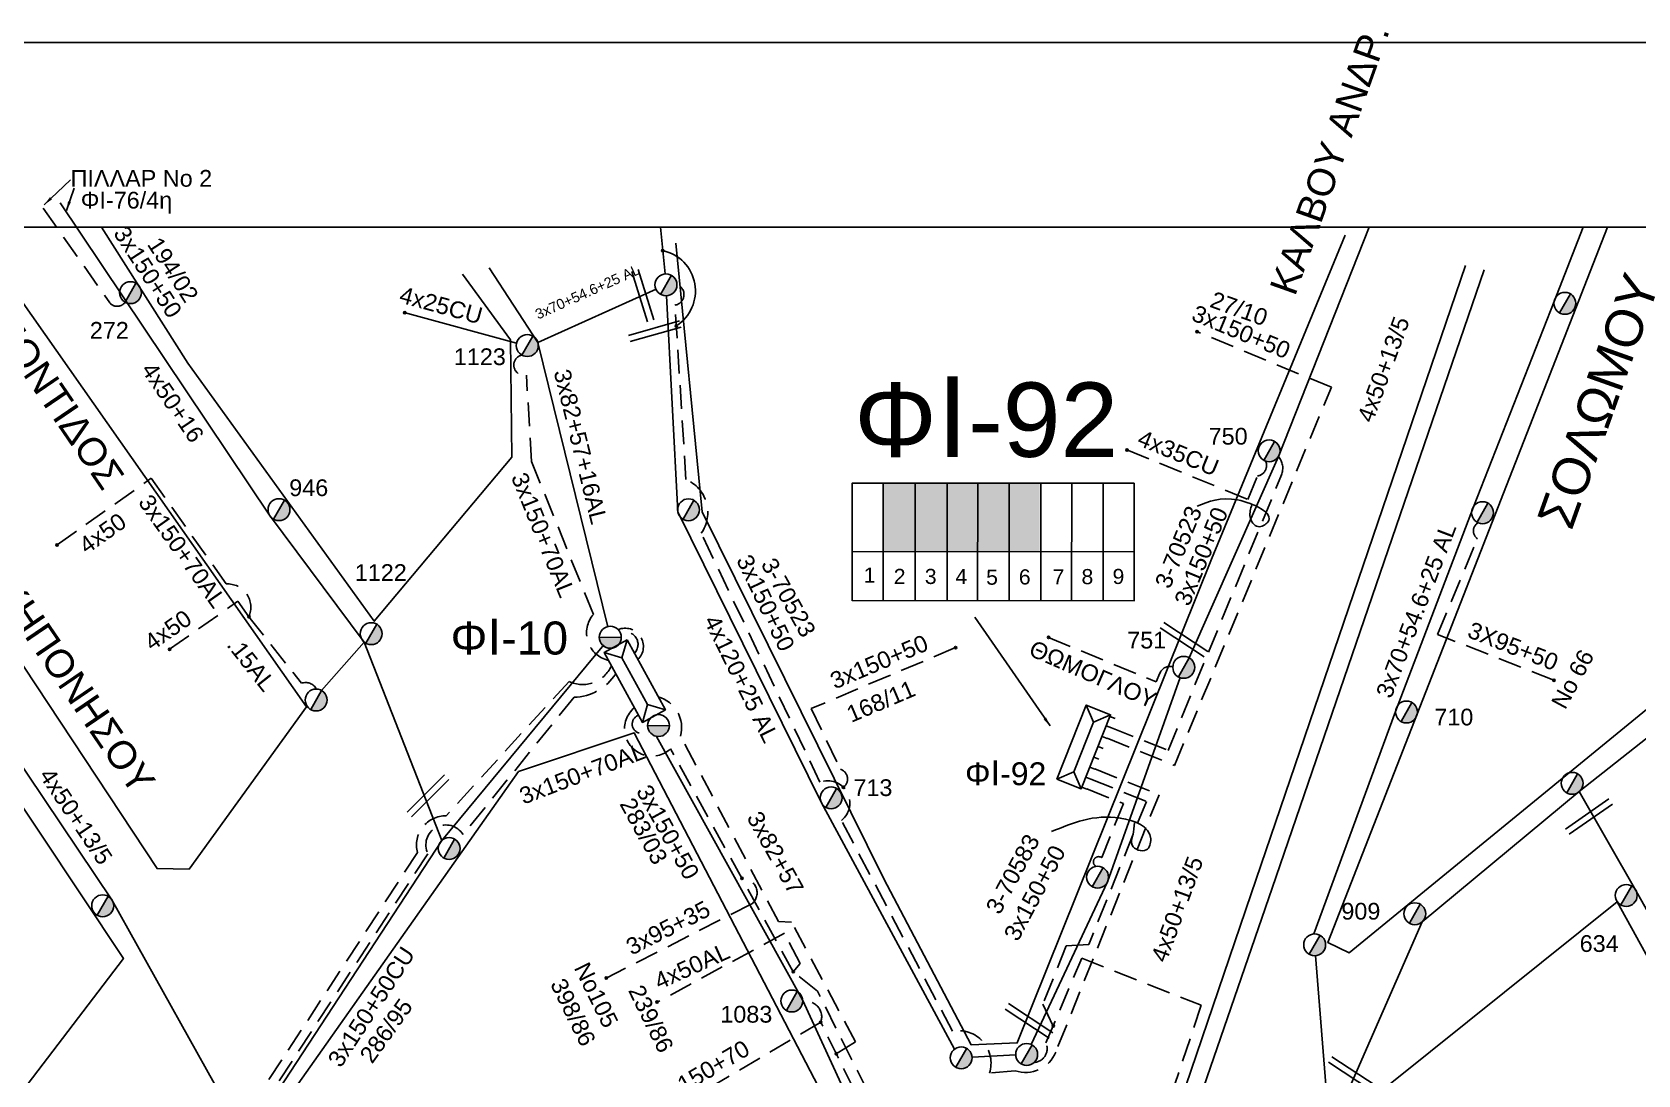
# Model space of a CAD drawing. Header units: millimetres. Extents: x 7477 to 9676, y 1828 to 2857.
# Drawn here: x 7623.6 to 7796.4, y 2744.4 to 2856.6 of the extents above; entities that cross this region are included whole.
import ezdxf
from ezdxf.enums import TextEntityAlignment as Align

# ---------------------------------------------------------------- set-up
doc = ezdxf.new("R2010")
doc.units = ezdxf.units.MM
doc.linetypes.add('DASHED', pattern=[19.05, 12.7, -6.35])
for name, color, linetype, lineweight in [('.15AL', 7, 'Continuous', 30), ('3x150+50', 7, 'Continuous', 30), ('3x150+50CU', 7, 'Continuous', 30), ('3x150+70', 7, 'Continuous', 30), ('3x150+70AL', 7, 'DASHED', 30), ('3x70+54.6+25 AL', 7, 'SYN_LINE', 30), ('3x82+57+13_5', 7, 'Continuous', 30), ('3x82+57+16AL', 7, 'Continuous', 30), ('3x95+35', 7, 'Continuous', 30), ('3X95+50', 7, 'Continuous', 30), ('4x120+25 AL', 7, 'SYN_LINE', 30), ('4x25CU', 7, 'Continuous', 30), ('4x35CU', 7, 'DASHED', 30), ('4x50', 7, 'Continuous', 30), ('4x50+13_5', 7, 'Continuous', 30), ('4x50+16', 7, 'Continuous', 30), ('4x50+16_5', 7, 'Continuous', 30), ('4x50+16AL', 7, 'Continuous', 30), ('4x50AL', 7, 'Continuous', 30), ('text διευθύνσεων', 250, 'Continuous', 30), ('Υπόβαθρο ΔΕΗ', 7, 'Continuous', 30)]:
    doc.layers.add(name, color=color, linetype=linetype, lineweight=lineweight)
for name, color, linetype in [('Pillar OTE', 7, 'Continuous'), ('TEXT ΚΑΛΩΔΙΩΝ', 7, 'Continuous'), ('Άγνωστα', 7, 'Continuous'), ('ΑΓΝΩΣΤΟ ΕΝΑΕΡΙΟ ΚΑΛΩΔΙΟ', 7, 'Continuous'), ('Επιγραφές - Σχήματα', 7, 'Continuous'), ('Καλώδια ΧΤ   3x150AL+50CU', 7, 'DASHED'), ('Στύλος ΦΜ', 7, 'Continuous'), ('Στύλος ΦΜ @ 1', 7, 'Continuous'), ('Συνδέσεις', 7, 'Continuous'), ('Τομή', 7, 'Continuous'), ('Υποσταθμός εναέριος 2 στύλων', 7, 'Continuous'), ('Υποσταθμός πόλεως', 7, 'Continuous')]:
    doc.layers.add(name, color=color, linetype=linetype)
doc.styles.add('arial', font='ARIAL.TTF')
doc.styles.get("Standard").update_dxf_attribs({"font": 'ARIAL.TTF'})
doc.linetypes.add('SYN_LINE', pattern='A,0.5,-0.0001,["/\\/\\/\\/",Standard,S=0.1,R=0,X=0,Y=-0.05],-0.25', length=0.7501)
doc.dimstyles.new('ISO-25', dxfattribs={"dimtxt": 2.5, "dimasz": 2.5, "dimexe": 1.25, "dimexo": 0.625, "dimtad": 1, "dimtxsty": 'Standard', "dimcen": 2.5, "dimadec": 0, "dimazin": 0, "dimtfac": 1, "dimtmove": 0, "dimatfit": 3, "dimfxl": 1, "dimarcsym": 0})

# ---------------------------------------------------------------- blocks, each defined once
blk = doc.blocks.new('ΥΠΑΡΧΩΝ ΤΣΙΜΕΝΤΕΝΙΟΣ ΣΤΥΛΟΣ')
at = {"layer": 'Στύλος ΦΜ'}
blk.add_hatch(color=7, dxfattribs=at).paths.add_polyline_path([(-1.29, -2.28, 0.574793), (2.62, 0, 0.268822), (1.3, 2.27)])
at = {"layer": 'Στύλος ΦΜ', "color": 7}
blk.add_line((-1.29, -2.28), (1.3, 2.27), dxfattribs=at)
blk.add_circle((0, 0), 2.62, dxfattribs=at)
at = {"layer": 'Στύλος ΦΜ', "flags": 4}
for tag, p in [('ΑΡΙΘΜΟΣ', (-4.68, 8.05)), ('ΤΥΠΟΣ', (-4.91, 3.03))]:
    blk.add_attdef(tag, p, '', height=4, dxfattribs=at)
blk = doc.blocks.new('ΥΠΟΣΤΑΘΜΟΣ ΕΝΑΕΡΙΟΣ ΕΠΙ 2 ΣΤΥΛΩΝ')
at = {"layer": 'Υποσταθμός εναέριος 2 στύλων', "linetype": 'Continuous'}
for points in [[(-11.97, -2.11, 0.574793), (-8.45, -0.07, 0.268822), (-9.64, 1.98)], [(9.68, -2.15, 0.574793), (13.19, -0.1, 0.268822), (12.01, 1.95)]]:
    blk.add_hatch(color=256, dxfattribs=at).paths.add_polyline_path(points)
for p, q in [((-11.97, -2.11), (-9.64, 1.98)), ((9.68, -2.15), (12.01, 1.95))]:
    blk.add_line(p, q, dxfattribs=at)
for centre in [(-10.81, -0.07), (10.84, -0.1)]:
    blk.add_circle(centre, 2.36, dxfattribs=at)
at = {"layer": 'Υποσταθμός πόλεως', "linetype": 'Continuous', "ltscale": 40}
blk.add_lwpolyline([(-8.57, 2.82), (8.57, 2.82), (8.57, -2.82), (-8.57, -2.82)], close=True, dxfattribs=at)
for points in [[(-5.75, 0), (-8.57, 2.82)], [(-8.57, -2.82), (-5.75, 0)], [(-5.75, 0), (5.75, 0)], [(5.75, 0), (8.57, 2.82)], [(8.57, -2.82), (5.75, 0)]]:
    blk.add_lwpolyline(points, dxfattribs=at)
at = {"layer": 'Υποσταθμός εναέριος 2 στύλων', "ltscale": 40, "flags": 1}
for tag, p in [('ΜΕΤΑΣΧΗΜΑΤΙΣΜΟΣ', (14.09, 2.51)), ('ΙΣΧΥΣ', (14.07, -0.28)), ('ΑΡΙΘΜΟΣ', (14.19, -3))]:
    blk.add_attdef(tag, p, '', height=1.8, dxfattribs=at)
blk = doc.blocks.new('ΤΟΜΗ')
at = {"layer": 'Τομή', "ltscale": 40}
for p, q in [((-5.68, 0), (17.06, 0)), ((-5.68, -2.77), (17.06, -2.77))]:
    blk.add_line(p, q, dxfattribs=at)
blk = doc.blocks.new('ΥΠΟΣΤΑΘΜΟΣ ΠΟΛΕΩΣ 8 ΑΝΑΧΩΡΗΣΕΩΝ')
at = {"layer": 'Υποσταθμός πόλεως', "linetype": 'Continuous', "ltscale": 40}
for p, q in [((-8.18, -2.82), (-8.18, -4)), ((-5.9, -2.82), (-5.9, -4)), ((-3.55, -2.82), (-3.55, -4)), ((-1.28, -2.82), (-1.28, -4)), ((1.23, -2.82), (1.23, -4)), ((3.56, -2.82), (3.56, -4)), ((6.03, -2.82), (6.03, -4)), ((8.16, -2.82), (8.16, -4))]:
    blk.add_line(p, q, dxfattribs=at)
blk.add_lwpolyline([(-8.57, 2.82), (8.57, 2.82), (8.57, -2.82), (-8.57, -2.82)], close=True, dxfattribs=at)
for points in [[(-5.75, 0), (-8.57, 2.82)], [(5.75, 0), (8.57, 2.82)], [(-8.57, -2.82), (-5.75, 0)], [(-5.75, 0), (5.75, 0)], [(8.57, -2.82), (5.75, 0)]]:
    blk.add_lwpolyline(points, dxfattribs=at)
at = {"layer": 'Υποσταθμός πόλεως', "linetype": 'SYN_LINE', "ltscale": 40, "flags": 1}
for tag, p in [('ΜΕΤΑΣΧΗΜΑΤΙΣΜΟΣ', (9.59, 1.44)), ('ΙΣΧΥΣ', (9.57, -1.35)), ('ΑΡΙΘΜΟΣ', (9.69, -4.07))]:
    blk.add_attdef(tag, p, '', height=1.8, dxfattribs=at)
blk = doc.blocks.new('_ΣΥΝΔΕΣΗ')
at = {"layer": 'Συνδέσεις', "linetype": 'SYN_LINE', "ltscale": 40}
blk.add_hatch(color=256, dxfattribs=at).paths.add_polyline_path([(0.5, -0.01, 1), (-0.5, -0.01, 1)])
at = {"layer": 'Συνδέσεις'}
blk.add_circle((0, -0.01), 0.5, dxfattribs=at)

msp = doc.modelspace()

# ---------------------------------------------------------------- hatches: boundary and pattern name
at = {"layer": 'Καλώδια ΧΤ   3x150AL+50CU', "linetype": 'DASHED', "lineweight": -3, "ltscale": 0.2}
h = msp.add_hatch(color=173, dxfattribs=at)
h.dxf.hatch_style = 1
h.paths.add_polyline_path([(7718.6, 2808.07), (7715.16, 2808.07), (7715.16, 2800.71), (7718.6, 2800.71)])
h = msp.add_hatch(color=133, dxfattribs=at)
h.dxf.hatch_style = 1
h.paths.add_polyline_path([(7718.6, 2800.71), (7722.04, 2800.71), (7722.04, 2808.07), (7718.6, 2808.07)])
h = msp.add_hatch(color=30, dxfattribs=at)
h.dxf.hatch_style = 1
h.paths.add_polyline_path([(7725.34, 2808.07), (7722.04, 2808.07), (7722.04, 2800.71), (7725.34, 2800.7)])
h = msp.add_hatch(color=1, dxfattribs=at)
h.dxf.hatch_style = 1
h.paths.add_polyline_path([(7728.63, 2808.07), (7725.34, 2808.07), (7725.34, 2800.7), (7728.63, 2800.7)])
h = msp.add_hatch(color=27, dxfattribs=at)
h.dxf.hatch_style = 1
h.paths.add_polyline_path([(7732.02, 2808.07), (7728.72, 2808.07), (7728.72, 2800.7), (7732.02, 2800.7)])

# ---------------------------------------------------------------- linework, layer by layer
at = {"layer": '.15AL', "color": 62, "linetype": 'DASHED', "lineweight": -3, "ltscale": 0.2}
msp.add_lwpolyline([(7646.93, 2793.71), (7652.58, 2786.54, -0.397944), (7654.17, 2785.92, 44.921964)], format="xyb", dxfattribs=at)
at = {"layer": '3x150+50', "color": 62, "linetype": 'DASHED', "lineweight": -3, "ltscale": 0.2}
msp.add_lwpolyline([(7624.81, 2837.68), (7631.96, 2827.49, 0.494149), (7633.61, 2827.56, 35.224949)], format="xyb", dxfattribs=at)
at = {"layer": '3x150+50', "color": 173, "linetype": 'DASHED', "lineweight": -3, "ltscale": 0.2}
for points in [[(7737.95, 2777.32), (7744.85, 2774.55), (7733.74, 2746.86, -0.39913), (7729.37, 2744.85), (7726.61, 2744.59, 0.568123), (7722.62, 2749.1), (7710.68, 2771.79, 0.853863), (7708.37, 2775.91), (7695.6, 2802.69, 0.475951), (7693.95, 2808.48), (7692.77, 2827.24, 0.76704), (7692.98, 2829.48)], [(7722.97, 2790.38), (7707.44, 2783.83), (7710.57, 2777.29, -0.613169), (7710.89, 2775.35, -20.0544)], [(7689.92, 2781.52, -1.32642), (7688.85, 2783.09, -1.619737)]]:
    msp.add_lwpolyline(points, format="xyb", dxfattribs=at)
at = {"layer": '3x150+50', "color": 27, "linetype": 'DASHED', "lineweight": -3, "ltscale": 0.2}
msp.add_lwpolyline([(7739.27, 2780.62), (7746.52, 2777.71), (7763.39, 2818.4), (7748.94, 2824.39)], dxfattribs=at)
at = {"layer": '3x150+50', "color": 133, "linetype": 'DASHED', "lineweight": -3, "ltscale": 0.2}
for points in [[(7739.72, 2781.76), (7745.82, 2779.32), (7758.02, 2808.97, 0.275898), (7757.71, 2810.95, 14.106124)], [(7732.95, 2791.48), (7744.55, 2786.69), (7744.95, 2787.64, -0.379887), (7746.33, 2788.32, -1.404877)]]:
    msp.add_lwpolyline(points, format="xyb", dxfattribs=at)
at = {"layer": '3x150+50', "color": 6, "linetype": 'DASHED', "lineweight": -3, "ltscale": 0.2}
msp.add_lwpolyline([(7719.9, 2715.44), (7720.55, 2719.41, 0.541263), (7722.04, 2725.59), (7708.11, 2753.4), (7705.5, 2755.49), (7692.29, 2779.49, -1.023889), (7688.4, 2783.91, 1.899088)], format="xyb", dxfattribs=at)
at = {"layer": '3x150+50', "color": 30, "linetype": 'DASHED', "lineweight": -3, "ltscale": 0.2}
msp.add_lwpolyline([(7737.52, 2776.22), (7743.49, 2773.83), (7737.31, 2758.44), (7734.87, 2758.27), (7732.36, 2752.02), (7733.45, 2749.68)], dxfattribs=at)
at = {"layer": '3x150+50', "color": 1, "linetype": 'DASHED', "lineweight": -3, "ltscale": 0.2}
msp.add_lwpolyline([(7737.1, 2775.17), (7741.02, 2773.59), (7738.68, 2767.78, 1.047135), (7738.07, 2766.84, 0.043908)], format="xyb", dxfattribs=at)
at = {"layer": '3x150+50CU', "color": 133, "linetype": 'DASHED', "lineweight": -3, "ltscale": 0.2}
msp.add_lwpolyline([(7685.93, 2788.42, -0.424962), (7681.37, 2786.75), (7668.15, 2772.28, 0.496624), (7665.07, 2768.33), (7647.43, 2741.36, 0.405464), (7645.07, 2737.1), (7625.52, 2713.43, 1.001712), (7624.58, 2711.43)], format="xyb", dxfattribs=at)
at = {"layer": '3x150+50CU', "color": 2, "linetype": 'DASHED', "lineweight": -3, "ltscale": 0.2}
msp.add_lwpolyline([(7686.39, 2787.57, -0.248262), (7681.91, 2785.04), (7669.97, 2770.26, 0.951867), (7666.18, 2768.2), (7648.07, 2740.52, 0.897951), (7647, 2738.93)], format="xyb", dxfattribs=at)
at = {"layer": '3x150+70', "color": 62, "linetype": 'DASHED', "lineweight": -3, "ltscale": 0.2}
msp.add_lwpolyline([(7708.45, 2750.07), (7692.71, 2740.75)], dxfattribs=at)
at = {"layer": '3x150+70AL', "color": 1, "linetype": 'DASHED', "lineweight": -3, "ltscale": 0.2}
msp.add_lwpolyline([(7685.61, 2789.01, -0.568345), (7684, 2793.96), (7677.34, 2810.41), (7676.78, 2819.71, -1.002682), (7676.3, 2821.87, -299.416081)], format="xyb", dxfattribs=at)
at = {"layer": '3x150+70AL', "color": 62, "linetype": 'DASHED', "lineweight": -3, "ltscale": 0.2}
for points in [[(7626.29, 2801.44), (7636.43, 2808.61), (7644.48, 2797.24, -0.558917), (7646.93, 2793.71, -9.113969)], [(7710.13, 2746.66), (7712.21, 2747.94), (7705.32, 2760.82), (7703.91, 2760.9), (7693.38, 2780.86, 0.406089), (7690.96, 2785.09, 358.556462)], [(7725.91, 2717.25, 0.110444), (7720.46, 2725.71), (7708.45, 2750.07, 0.60651), (7706.51, 2752.24, 9.132574)]]:
    msp.add_lwpolyline(points, format="xyb", dxfattribs=at)
at = {"layer": '3x150+70AL', "color": 27, "linetype": 'DASHED', "lineweight": -3, "ltscale": 0.2}
msp.add_lwpolyline([(7686.65, 2792.32, -0.831327), (7688.77, 2789.09, -3.030573)], format="xyb", dxfattribs=at)
at = {"layer": '3x150+70AL', "color": 30, "linetype": 'DASHED', "lineweight": -3, "ltscale": 0.2}
for points in [[(7686.91, 2791.93, -0.842255), (7688.4, 2789.78, 28.052133)], [(7731.41, 2745.73, 0.518249), (7732.69, 2747.84), (7736.53, 2756.97), (7749.4, 2751.89), (7732.46, 2701.54, 0.387367), (7730.94, 2700.1, -273.690881)]]:
    msp.add_lwpolyline(points, format="xyb", dxfattribs=at)
at = {"layer": '3x70+54.6+25 AL', "color": 5, "linetype": 'SYN_LINE', "lineweight": -3, "ltscale": 15}
msp.add_lwpolyline([(7761.51, 2759.58), (7770.3, 2783.51), (7778.68, 2805.55), (7787.36, 2827.64), (7790.5, 2835.63)], dxfattribs=at)
at = {"layer": '3x70+54.6+25 AL', "color": 1, "linetype": 'SYN_LINE', "lineweight": -3, "ltscale": 15}
msp.add_lwpolyline([(7678.01, 2823.23), (7690.73, 2828.95)], dxfattribs=at)
at = {"layer": '3x70+54.6+25 AL', "color": 27, "linetype": 'SYN_LINE', "lineweight": -3, "ltscale": 15}
msp.add_lwpolyline([(7790.05, 2774.88), (7796.16, 2764.26), (7810.24, 2739.14), (7824.55, 2712.89), (7830.77, 2701.92), (7848.61, 2682.92)], dxfattribs=at)
at = {"layer": '3x82+57+13_5', "color": 173, "linetype": 'Continuous', "lineweight": -3, "ltscale": 0.2}
msp.add_lwpolyline([(7719.81, 2723.56), (7706.5, 2752.49), (7690.79, 2780.83)], dxfattribs=at)
at = {"layer": '3x82+57+16AL', "color": 27, "linetype": 'Continuous', "lineweight": -3, "ltscale": 0.2}
msp.add_lwpolyline([(7672.78, 2831.25), (7678.01, 2823.23), (7685.53, 2792.63)], dxfattribs=at)
at = {"layer": '3x95+35', "color": 6, "linetype": 'DASHED', "lineweight": -3, "ltscale": 0.2}
msp.add_lwpolyline([(7699.98, 2765.53, -0.729005), (7701.04, 2762.81), (7685.37, 2754.82)], format="xyb", dxfattribs=at)
at = {"layer": '3X95+50', "color": 5, "linetype": 'DASHED', "lineweight": -3, "ltscale": 0.2}
msp.add_lwpolyline([(7787.34, 2786.88), (7774.81, 2791.8), (7779.11, 2802.1, -0.537502), (7779.17, 2803.83, 0.753436)], format="xyb", dxfattribs=at)
at = {"layer": '4x120+25 AL', "color": 173, "linetype": 'SYN_LINE', "lineweight": -3, "ltscale": 15}
msp.add_lwpolyline([(7691.7, 2830.6), (7691.23, 2835.63)], dxfattribs=at)
at = {"layer": '4x120+25 AL', "color": 30, "linetype": 'SYN_LINE', "lineweight": -3, "ltscale": 15}
msp.add_lwpolyline([(7722.84, 2747.17), (7708.49, 2773.74), (7693.07, 2805.01), (7691.87, 2828.25)], dxfattribs=at)
at = {"layer": '4x25CU', "color": 1, "linetype": 'SYN_LINE', "lineweight": -3, "ltscale": 15}
msp.add_lwpolyline([(7675.73, 2823.15), (7663.65, 2826.45)], dxfattribs=at)
at = {"layer": '4x35CU', "color": 133, "linetype": 'DASHED', "lineweight": -3, "ltscale": 0.2}
msp.add_lwpolyline([(7741.39, 2811.66), (7754.4, 2806.34), (7755.44, 2808.86, 0.503784), (7756.32, 2810.44, -0.00316)], format="xyb", dxfattribs=at)
at = {"layer": '4x50', "color": 62, "linetype": 'DASHED', "lineweight": -3, "ltscale": 0.2}
msp.add_lwpolyline([(7638.4, 2790.2), (7645.75, 2795.37), (7646.93, 2793.71)], dxfattribs=at)
at = {"layer": '4x50+13_5', "color": 2, "lineweight": -3, "ltscale": 0.2}
msp.add_lwpolyline([(7594.41, 2828.04), (7597.33, 2816.26), (7603.09, 2807.34), (7610.82, 2795.21), (7621.28, 2779.48), (7632.19, 2763.25), (7645.98, 2738.5)], dxfattribs=at)
at = {"layer": '4x50+13_5', "color": 30, "linetype": 'SYN_LINE', "lineweight": -3, "ltscale": 6}
msp.add_lwpolyline([(7729.44, 2746.55), (7724.75, 2746.31)], dxfattribs=at)
at = {"layer": '4x50+16', "color": 62, "lineweight": -3, "ltscale": 0.2}
for points in [[(7626.63, 2838.25), (7649.15, 2804.63), (7659.34, 2790.97), (7667.69, 2769.64)], [(7659.34, 2790.97), (7654.75, 2785.76)]]:
    msp.add_lwpolyline(points, dxfattribs=at)
at = {"layer": '4x50+16_5', "color": 5, "linetype": 'Continuous', "lineweight": -3, "ltscale": 0.2}
msp.add_lwpolyline([(7812.16, 2651.02), (7799.86, 2672.33), (7787.51, 2695.04), (7773.58, 2720.62), (7763.01, 2740.64), (7761.69, 2757.23)], dxfattribs=at)
at = {"layer": '4x50+16AL', "color": 62, "linetype": 'Continuous', "lineweight": -3, "ltscale": 0.2}
msp.add_lwpolyline([(7846.61, 2821.17), (7826.6, 2804.2), (7809.09, 2789.92), (7790.05, 2774.88), (7773.18, 2760.87), (7764.77, 2741.71)], dxfattribs=at)
at = {"layer": '4x50AL', "color": 30, "lineweight": -3, "ltscale": 0.2}
msp.add_lwpolyline([(7685.12, 2790.69), (7667.69, 2769.64), (7647.48, 2738.78)], dxfattribs=at)
at = {"layer": '4x50AL', "color": 6, "linetype": 'DASHED', "lineweight": -3, "ltscale": 0.2}
msp.add_lwpolyline([(7705.5, 2755.49), (7706.23, 2756.4), (7704.56, 2759.64), (7691, 2752.3)], dxfattribs=at)
at = {"layer": 'Pillar OTE', "lineweight": -3, "ltscale": 40}
for points in [[(7711.83, 2795.43), (7711.83, 2808.07), (7742.16, 2808.07), (7742.16, 2795.41), (7711.83, 2795.44)], [(7715.16, 2795.43), (7715.16, 2808.07)], [(7718.6, 2795.43), (7718.6, 2808.07)], [(7722.04, 2795.43), (7722.04, 2808.07)], [(7725.33, 2795.42), (7725.34, 2808.07)], [(7728.72, 2795.42), (7728.72, 2808.07)], [(7732.12, 2795.42), (7732.12, 2808.07)], [(7735.45, 2795.41), (7735.46, 2808.07)], [(7738.84, 2795.41), (7738.84, 2808.07)], [(7711.83, 2800.72), (7742.16, 2800.69)]]:
    msp.add_lwpolyline(points, dxfattribs=at)
at = {"layer": 'ΑΓΝΩΣΤΟ ΕΝΑΕΡΙΟ ΚΑΛΩΔΙΟ', "color": 133, "linetype": 'Continuous', "lineweight": -3, "ltscale": 0.2}
msp.add_lwpolyline([(7748.09, 2789.29), (7757.71, 2810.95), (7767.45, 2835.63)], dxfattribs=at)
at = {"layer": 'ΑΓΝΩΣΤΟ ΕΝΑΕΡΙΟ ΚΑΛΩΔΙΟ', "color": 1, "linetype": 'Continuous', "lineweight": -3, "ltscale": 0.2}
msp.add_lwpolyline([(7731.11, 2747.67), (7739.3, 2765.18), (7747.11, 2787.15)], dxfattribs=at)
at = {"layer": 'Επιγραφές - Σχήματα', "lineweight": -3}
msp.add_lwpolyline([(7476.75, 2855.51), (9675.5, 2855.53), (9675.51, 1836.39), (7476.75, 1836.37)], close=True, dxfattribs=at)
at = {"layer": 'Υπόβαθρο ΔΕΗ', "lineweight": -3}
for points in [[(7515.98, 2835.63), (9502.35, 2835.63), (9502.35, 1846.95), (7515.98, 1846.95)], [(7718.59, 2723.21), (7688.38, 2781.21), (7675.94, 2777.05), (7638.05, 2723.33), (7577.81, 2661.04), (7574.58, 2666.22), (7550.92, 2653.38), (7580.08, 2603.47), (7612.74, 2544.21), (7624.29, 2554.95), (7639.39, 2568.52), (7659.39, 2590.43), (7672.36, 2607.18), (7681.59, 2622.03), (7693.62, 2646.31), (7705.57, 2675.38), (7711.37, 2692.47), (7714.93, 2703.88)], [(7794.16, 2763.03), (7765.91, 2740.38), (7808.38, 2662.24), (7836.64, 2685.88)]]:
    msp.add_lwpolyline(points, close=True, dxfattribs=at)
for points in [[(7535.86, 2821.16), (7556.91, 2797.36), (7614.38, 2731.98), (7633.43, 2756.93), (7584.03, 2831.21), (7581.05, 2835.63)], [(7616.88, 2835.63), (7653.12, 2784.02), (7640.49, 2766.55), (7637.05, 2766.6), (7591.44, 2835.63)], [(7631.07, 2835.63), (7640.37, 2821), (7660.41, 2793.22), (7675.22, 2810.87), (7675.06, 2823.5), (7669.9, 2830.57)], [(7793.12, 2835.63), (7763.03, 2758.64), (7763.03, 2758.64), (7765.3, 2757.55), (7838.96, 2817.83), (7833.13, 2835.63)], [(7692.88, 2833.92), (7695.69, 2804.98), (7715.24, 2765.51), (7724.64, 2747.63), (7729.6, 2747.83), (7750.49, 2799.89), (7764.88, 2834.77)], [(7777.84, 2831.51), (7754.78, 2763.87), (7733.62, 2701.69), (7722.09, 2667.8), (7705.07, 2635.24), (7693.37, 2615.04), (7680.01, 2593.67), (7668.08, 2576.34), (7657.03, 2561.79), (7645.11, 2548.35), (7633.63, 2536.69), (7619.81, 2525.92), (7603.25, 2515.02), (7583.2, 2503), (7560.86, 2490.2), (7533.33, 2477.86), (7514.71, 2471.98)], [(7779.85, 2831.03), (7757.03, 2764.49), (7735.61, 2702.31), (7723.19, 2665.72), (7706.6, 2634.02), (7694.92, 2614.13), (7681.76, 2592.25), (7668.89, 2574.19), (7657.84, 2559.9), (7646.34, 2546.77), (7634.62, 2535.19), (7620.87, 2524.49), (7604.19, 2513.52), (7584.09, 2501.47), (7561.66, 2488.63), (7533.96, 2476.2), (7515.24, 2470.3)]]:
    msp.add_lwpolyline(points, dxfattribs=at)
msp.add_arc((7690.51, 2828.76), 4.46, 302.5805, 77.6443, dxfattribs=at)
for points in [[(7748.95, 2805.6), (7753.31, 2806.27), (7756.55, 2803.89), (7755.51, 2803.4), (7754.66, 2804.44), (7754.84, 2805.75)], [(7733.28, 2770.58), (7740.68, 2772.03), (7743.96, 2769.79), (7743.47, 2768.61), (7741.96, 2769.11), (7742.03, 2770.2), (7742.22, 2771.51)]]:
    msp.add_spline(points, degree=3, dxfattribs=at)

# ---------------------------------------------------------------- block references
at = {"layer": 'Στύλος ΦΜ @ 1', "lineweight": -3, "ltscale": 40}
for p, xscale, yscale, zscale in [((7691.8, 2829.43), 0.4499999999998181, 0.4499999999998181, 0.4499999999998181), ((7788.52, 2827.44), 0.449999999999818, 0.449999999999818, 0.449999999999818), ((7694.23, 2805.22), 0.4499999999998181, 0.4499999999998181, 0.4499999999998181), ((7779.66, 2804.9), 0.449999999999818, 0.449999999999818, 0.449999999999818), ((7654.16, 2784.74), 0.4499999999998181, 0.4499999999998181, 0.4499999999998181), ((7789.3, 2775.78), 0.4499999999998181, 0.4499999999998181, 0.4499999999998181), ((7668.47, 2768.76), 0.4499999999998181, 0.4499999999998181, 0.4499999999998181), ((7738.24, 2765.68), 0.4499999999998181, 0.4499999999998181, 0.4499999999998181), ((7631.2, 2762.6), 0.4499999999998181, 0.4499999999998181, 0.4499999999998181), ((7772.37, 2761.74), 0.4499999999998181, 0.4499999999998181, 0.4499999999998181), ((7723.57, 2746.24), 0.4499999999998181, 0.4499999999998181, 0.4499999999998181), ((7730.61, 2746.6), 0.4499999999998181, 0.4499999999998181, 0.4499999999998181)]:
    msp.add_blockref('ΥΠΑΡΧΩΝ ΤΣΙΜΕΝΤΕΝΙΟΣ ΣΤΥΛΟΣ', p, dxfattribs=dict(at, xscale=xscale, yscale=yscale, zscale=zscale))
ref = msp.add_blockref('ΥΠΑΡΧΩΝ ΤΣΙΜΕΝΤΕΝΙΟΣ ΣΤΥΛΟΣ', (7634.19, 2828.58), dxfattribs=dict(at, xscale=0.4499999999998181, yscale=0.4499999999998181, zscale=0.4499999999998181))
ref.add_attrib('ΑΡΙΘΜΟΣ', '272', (7629.81, 2823.63), dxfattribs={"layer": 'Στύλος ΦΜ', "height": 1.8, "flags": 4})
ref = msp.add_blockref('ΥΠΑΡΧΩΝ ΤΣΙΜΕΝΤΕΝΙΟΣ ΣΤΥΛΟΣ', (7676.88, 2822.89), dxfattribs=dict(at, xscale=0.4499999999998181, yscale=0.4499999999998181, zscale=0.4499999999998181))
ref.add_attrib('ΤΥΠΟΣ', '1123', (7668.98, 2820.79), dxfattribs={"layer": 'Στύλος ΦΜ', "height": 1.8, "flags": 4})
ref = msp.add_blockref('ΥΠΑΡΧΩΝ ΤΣΙΜΕΝΤΕΝΙΟΣ ΣΤΥΛΟΣ', (7756.7, 2811.56), dxfattribs=dict(at, xscale=0.4499999999997671, yscale=0.4499999999997671, zscale=0.4499999999997671))
ref.add_attrib('ΑΡΙΘΜΟΣ', '750', (7750.19, 2812.23), dxfattribs={"layer": 'Στύλος ΦΜ', "height": 1.8, "flags": 4})
ref = msp.add_blockref('ΥΠΑΡΧΩΝ ΤΣΙΜΕΝΤΕΝΙΟΣ ΣΤΥΛΟΣ', (7650.17, 2805.23), dxfattribs=dict(at, xscale=0.4499999999998181, yscale=0.4499999999998181, zscale=0.4499999999998181))
ref.add_attrib('ΑΡΙΘΜΟΣ', '946', (7651.27, 2806.69), dxfattribs={"layer": 'Στύλος ΦΜ', "height": 1.8, "flags": 4})
ref = msp.add_blockref('ΥΠΑΡΧΩΝ ΤΣΙΜΕΝΤΕΝΙΟΣ ΣΤΥΛΟΣ', (7660.09, 2791.88), dxfattribs=dict(at, xscale=0.4499999999998181, yscale=0.4499999999998181, zscale=0.4499999999998181))
ref.add_attrib('ΤΥΠΟΣ', '1122', (7658.32, 2797.56), dxfattribs={"layer": 'Στύλος ΦΜ', "height": 1.8, "flags": 4})
ref = msp.add_blockref('ΥΠΑΡΧΩΝ ΤΣΙΜΕΝΤΕΝΙΟΣ ΣΤΥΛΟΣ', (7747.51, 2788.26), dxfattribs=dict(at, xscale=0.4499999999997671, yscale=0.4499999999997671, zscale=0.4499999999997671))
ref.add_attrib('ΤΥΠΟΣ', '751', (7741.43, 2790.29), dxfattribs={"layer": 'Στύλος ΦΜ', "height": 1.8, "flags": 4})
ref = msp.add_blockref('ΥΠΑΡΧΩΝ ΤΣΙΜΕΝΤΕΝΙΟΣ ΣΤΥΛΟΣ', (7771.47, 2783.45), dxfattribs=dict(at, xscale=0.4499999999998809, yscale=0.4499999999998809, zscale=0.4499999999998809))
ref.add_attrib('ΤΥΠΟΣ', '710', (7774.47, 2782.01), dxfattribs={"layer": 'Στύλος ΦΜ', "height": 1.8, "rotation": 360, "flags": 4})
ref = msp.add_blockref('ΥΠΑΡΧΩΝ ΤΣΙΜΕΝΤΕΝΙΟΣ ΣΤΥΛΟΣ', (7709.57, 2774.21), dxfattribs=dict(at, xscale=0.4499999999998181, yscale=0.4499999999998181, zscale=0.4499999999998181))
ref.add_attrib('ΑΡΙΘΜΟΣ', '713', (7711.97, 2774.41), dxfattribs={"layer": 'Στύλος ΦΜ', "height": 1.8, "flags": 4})
ref = msp.add_blockref('ΥΠΑΡΧΩΝ ΤΣΙΜΕΝΤΕΝΙΟΣ ΣΤΥΛΟΣ', (7795.12, 2763.71), dxfattribs=dict(at, xscale=0.4499999999997996, yscale=0.4499999999997996, zscale=0.4499999999997996))
ref.add_attrib('ΤΥΠΟΣ', '634', (7790.11, 2757.63), dxfattribs={"layer": 'Στύλος ΦΜ', "height": 1.8, "flags": 4})
ref = msp.add_blockref('ΥΠΑΡΧΩΝ ΤΣΙΜΕΝΤΕΝΙΟΣ ΣΤΥΛΟΣ', (7761.6, 2758.4), dxfattribs=dict(at, xscale=0.4499999999998181, yscale=0.4499999999998181, zscale=0.4499999999998181))
ref.add_attrib('ΑΡΙΘΜΟΣ', '909', (7764.47, 2761.11), dxfattribs={"layer": 'Στύλος ΦΜ', "height": 1.8, "flags": 4})
ref = msp.add_blockref('ΥΠΑΡΧΩΝ ΤΣΙΜΕΝΤΕΝΙΟΣ ΣΤΥΛΟΣ', (7705.34, 2752.35), dxfattribs=dict(at, xscale=0.4499999999998181, yscale=0.4499999999998181, zscale=0.4499999999998181))
ref.add_attrib('ΑΡΙΘΜΟΣ', '1083', (7697.65, 2750.02), dxfattribs={"layer": 'Στύλος ΦΜ', "height": 1.8, "flags": 4})
at = {"layer": 'Συνδέσεις', "lineweight": -3, "xscale": 0.25, "yscale": 0.25, "zscale": 0.25}
for p in [(7691.46, 2833.12), (7663.69, 2826.42), (7692.91, 2825.01), (7748.94, 2824.39), (7741.39, 2811.66), (7626.29, 2801.44), (7646.93, 2793.71), (7638.4, 2790.2), (7722.97, 2790.39), (7732.96, 2791.48), (7787.34, 2786.88), (7710.89, 2775.35), (7699.98, 2765.54), (7685.37, 2754.82), (7705.5, 2755.5), (7690.85, 2752.24), (7708.46, 2750.07), (7733.48, 2749.65), (7710.13, 2746.67)]:
    msp.add_blockref('_ΣΥΝΔΕΣΗ', p, dxfattribs=at)
at = {"layer": 'Τομή', "lineweight": -3, "xscale": 0.2499999999999996, "yscale": 0.2499999999999996, "zscale": 0.2499999999999996}
for p, rotation in [((7689.4, 2826.8), 107.1842072568783), ((7689.14, 2824.37), 15.91848991841128), ((7746.54, 2792.31), 326.5407188540606), ((7664.95, 2773.66), 44.97934220128096), ((7789.74, 2771.67), 34.93721120599334), ((7729.85, 2751.28), 326.5407188540606), ((7764.64, 2745.56), 326.5407188540606)]:
    msp.add_blockref('ΤΟΜΗ', p, dxfattribs=dict(at, rotation=rotation))
at = {"layer": 'Υποσταθμός εναέριος 2 στύλων', "lineweight": -3, "xscale": 0.4999999999999998, "yscale": 0.4999999999999998, "zscale": 0.4999999999999998, "rotation": 298.7194429918039}
msp.add_blockref('ΥΠΟΣΤΑΘΜΟΣ ΕΝΑΕΡΙΟΣ ΕΠΙ 2 ΣΤΥΛΩΝ', (7688.44, 2786.77), dxfattribs=at)
at = {"layer": 'Υποσταθμός πόλεως', "lineweight": -3, "xscale": 0.4999999999999999, "yscale": 0.4999999999999999, "zscale": 0.4999999999999999, "rotation": 68.31990521267832}
msp.add_blockref('ΥΠΟΣΤΑΘΜΟΣ ΠΟΛΕΩΣ 8 ΑΝΑΧΩΡΗΣΕΩΝ', (7736.75, 2779.7), dxfattribs=at)

# ---------------------------------------------------------------- texts
at = {"lineweight": -3, "ltscale": 30, "char_height": 1.63, "width": 11.2573, "attachment_point": 1}
for s, insert in [('1', (7713.08, 2799)), ('2', (7716.31, 2798.86)), ('3', (7719.65, 2798.86)), ('4', (7722.95, 2798.86)), ('8', (7736.51, 2798.84)), ('9', (7739.85, 2798.86)), ('5', (7726.25, 2798.78)), ('6', (7729.77, 2798.81)), ('7', (7733.4, 2798.81))]:
    msp.add_mtext(s, dxfattribs=dict(at, insert=insert))
at = {"layer": 'text διευθύνσεων', "color": 7, "lineweight": -3}
for s, height, p in [('KAΛΒΟΥ ΑΝΔΡ.', 2.952, (7763.2, 2842.96)), ('ΣΟΛΩΜΟY', 4, (7792.11, 2816.93))]:
    msp.add_text(s, height=height, rotation=70.3978, dxfattribs=at).set_placement(p, align=Align.MIDDLE_CENTER)
at = {"layer": 'text διευθύνσεων', "color": 7, "lineweight": -3, "ltscale": 40, "char_height": 3, "width": 94.4586, "attachment_point": 1, "rotation": 304.2929, "style": 'arial'}
for s, insert in [('ΠΡΟΠΟΝΤΙΔΟΣ', (7616.36, 2834.23)), ('ΠΡΙΓΚΗΠΟΝΗΣΟΥ', (7616.67, 2805.84))]:
    msp.add_mtext(s, dxfattribs=dict(at, insert=insert))
at = {"layer": 'TEXT ΚΑΛΩΔΙΩΝ', "linetype": 'Continuous', "lineweight": -3, "ltscale": 0.2}
for s, height, rotation, p in [('3x150+50', 1.8, 302.9177, (7636.06, 2830.82)), ('3x70+54.6+25 AL', 1.1, 24.1952, (7683.35, 2828.67)), ('4x25CU', 1.8, 344.7104, (7667.61, 2827.23)), ('3x150+50', 1.8, 337.4811, (7753.69, 2824.37)), ('4x50+13/5', 1.8, 70.0752, (7768.99, 2820.34)), ('4x50+16', 1.8, 304.132, (7638.74, 2816.78)), ('3x82+57+16AL', 1.8, 283.8199, (7682.62, 2812.01)), ('4x35CU', 1.8, 337.7747, (7746.93, 2811.34)), ('3x150+70AL', 1.8, 292.0346, (7678.6, 2802.51)), ('3x150+70AL', 1.8, 305.2938, (7639.78, 2800.76)), ('4x50', 1.8, 35.2938, (7631.18, 2802.69)), ('3-70523', 1.8, 67.6235, (7746.93, 2801.21)), ('3x150+50', 1.8, 67.6235, (7749.38, 2800.21)), ('3x70+54.6+25 AL', 1.8, 69.1677, (7772.51, 2794.4)), ('3x150+50', 1.8, 295.4853, (7702.53, 2795.2)), ('4x50', 1.8, 35.1373, (7638.21, 2792.26)), ('4x120+25 AL', 1.8, 296.2432, (7699.93, 2787.02)), ('3X95+50', 1.8, 338.5476, (7782.95, 2790.54)), ('.15AL', 1.8, 308.2674, (7647.2, 2788.62)), ('3x150+50', 1.8, 22.8648, (7714.73, 2788.86)), ('3x150+70AL', 1.8, 20.8771, (7682.78, 2776.84)), ('4x50+13/5', 1.8, 303.8946, (7628.33, 2772.23)), ('3x150+50', 1.8, 298.8289, (7692.01, 2770.53)), ('3x82+57', 1.8, 299.0078, (7703.58, 2768.29)), ('3x150+50', 1.8, 62, (7731.47, 2763.98)), ('4x50+13/5', 1.8, 70.0752, (7746.79, 2762.24)), ('3x95+35', 1.8, 27.0273, (7692.02, 2760.23)), ('3x150+50CU', 1.8, 56.8056, (7660.09, 2751.73)), ('4x50AL', 1.8, 24.3762, (7694.59, 2756.11)), ('3x150+70', 1.8, 30.6332, (7695.76, 2744.64))]:
    msp.add_text(s, height=height, rotation=rotation, dxfattribs=at).set_placement(p, align=Align.MIDDLE_CENTER)
at = {"layer": 'TEXT ΚΑΛΩΔΙΩΝ', "linetype": 'Continuous', "lineweight": -3, "ltscale": 0.2, "insert": (7637.43, 2834.77), "char_height": 1.8, "width": 27.758, "attachment_point": 1, "rotation": 302.9177, "line_spacing_factor": 3}
msp.add_mtext('194/02', dxfattribs=at)
at = {"layer": 'Άγνωστα', "lineweight": -3, "ltscale": 40, "char_height": 1.8, "width": 27.758, "attachment_point": 1, "line_spacing_factor": 3, "style": 'arial'}
for s, insert in [('ΠΙΛΛΑΡ Νo 2', (7627.74, 2841.79)), ('ΦI-76/4η', (7628.84, 2839.44))]:
    msp.add_mtext(s, dxfattribs=dict(at, insert=insert))
at = {"layer": 'Άγνωστα', "lineweight": -3, "ltscale": 40, "char_height": 1.8, "width": 27.758, "attachment_point": 1, "style": 'arial'}
for s, insert, rotation in [('27/10', (7750.81, 2828.78), 340.155), ('3-70523', (7703.54, 2800.25), 299), ('ΘΩΜΟΓΛΟΥ', (7731.42, 2791.25), 336.4932), ('No 66', (7786.96, 2784.47), 61.6352), ('168/11', (7711.03, 2783.93), 23), ('283/03', (7688.34, 2774.44), 299), ('3-70583', (7726.12, 2762.39), 61.6352), ('No105', (7683.48, 2756.72), 296.2268), ('398/86', (7680.92, 2754.99), 296.2268), ('239/86', (7689.31, 2754.29), 296.2268), ('286/95', (7658.72, 2746.55), 54.4557)]:
    msp.add_mtext(s, dxfattribs=dict(at, insert=insert, rotation=rotation))
at = {"layer": 'Υπόβαθρο ΔΕΗ', "lineweight": -3, "attachment_point": 1}
for s, insert, char_height, width in [('Φ{\\H1.0833x;I}-92', (7712.04, 2819.58), 8, 84.6573), ('Φ{\\H1.0833x;I}-10', (7668.62, 2793.49), 3.5594, 37.6661), ('Φ{\\H1.0833x;I}-92', (7723.98, 2778.24), 2.4603, 26.035)]:
    msp.add_mtext(s, dxfattribs=dict(at, insert=insert, char_height=char_height, width=width))

# ---------------------------------------------------------------- leaders
at = {"layer": 'Επιγραφές - Σχήματα', "lineweight": -3, "ltscale": 40}
for points in [[(7624.91, 2838.05), (7627.74, 2840.73)], [(7627.29, 2837.41), (7628.14, 2839.83)], [(7733.13, 2781.95), (7725.04, 2793.66)]]:
    msp.add_leader(points, dimstyle='ISO-25', override={"dimasz": 1, "dimtad": 0}, dxfattribs=at)

doc.saveas('drawing.dxf')
